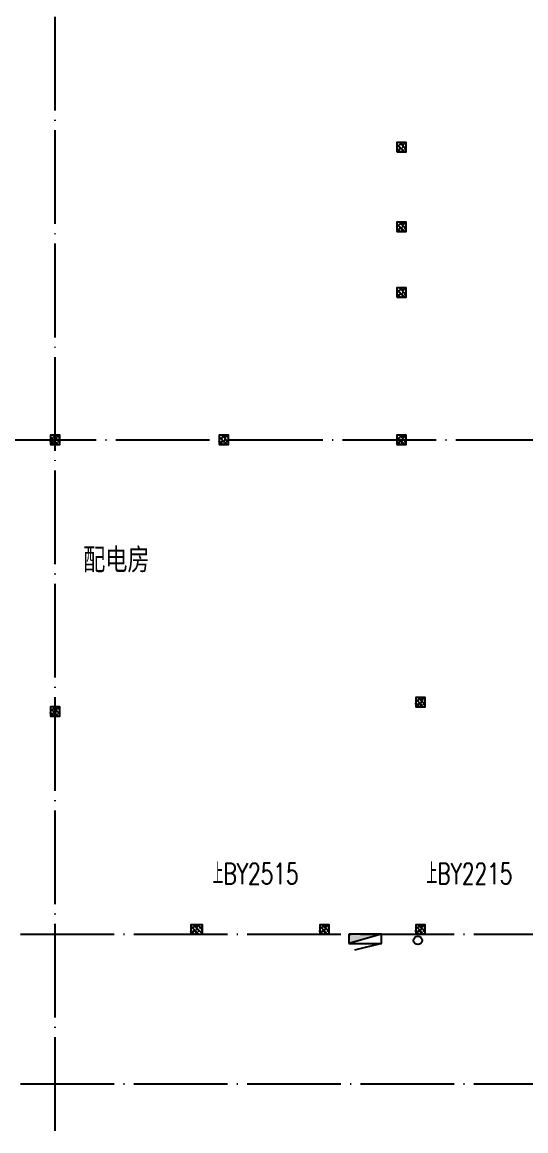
# Model space of a CAD drawing. Extents: x 6843040 to 15500510, y -6507076 to -4940511.
# Drawn here: x 7756494 to 7767250, y -5554702 to -5531034 of the extents above; entities that cross this region are included whole.
import ezdxf

# ---------------------------------------------------------------- set-up
doc = ezdxf.new("R2010")
doc.units = 0
doc.header["$LTSCALE"] = 1000
doc.header["$MEASUREMENT"] = 0
doc.linetypes.add('DOTE', pattern=[2.42, 2, -0.2, 0.02, -0.2])
for name, color, linetype in [('COLUMN', 10, 'Continuous'), ('DOTE', 8, 'DOTE'), ('EQUIP_消火栓', 7, 'Continuous'), ('plan-1', 40, 'Continuous'), ('PUB_HATCH', 8, 'Continuous'), ('PUB_TEXT', 7, 'Continuous'), ('VPIPE-雨水', 4, 'Continuous'), ('WINDOW_TEXT', 7, 'Continuous')]:
    doc.layers.add(name, color=color, linetype=linetype)
doc.styles.add('_HZTXT', font='SIMPLEX', dxfattribs={"width": 0.9, "bigfont": 'HZTXT'})
doc.styles.add('_TCH_WINDOW', font='SIMPLEX', dxfattribs={"height": 3.5, "bigfont": 'GBCBIG'})

# ---------------------------------------------------------------- blocks, each defined once
blk = doc.blocks.new('1GZ')
at = {"layer": 'PUB_HATCH'}
h = blk.add_hatch(dxfattribs=at)
h.set_pattern_fill('钢筋混凝土', color=256, scale=25, angle=90, style=0)
h.set_pattern_definition([(134.999998, (79778.19, -467066.92), (-44.194175, -44.194172), []), (140, (79778.19, -467066.92), (15.68804, 179.315045), [18.75, -206.25]), (85, (79778.19, -467066.92), (-188.048035, -34.68783), [15, -165]), (190.4514, (79779.5, -467051.98), (-172.35988, 144.62735), [15.93505, -175.28553]), (136.1842, (79728.2, -467066.92), (41.37976, 266.81026), [28.125, -309.375]), (186.6356, (79731.64, -467044.69), (-243.52946, 233.66568), [23.90257, -262.92825]), (81.1842, (79728.2, -467066.92), (-243.52964, 233.6655), [22.5, -247.5]), (111, (79740.69, -467041.92), (100.65473, 149.22676), [18.75, -206.25]), (56, (79740.69, -467041.92), (-181.28751, 60.82884), [15, -165]), (161.4514, (79749.08, -467029.48), (-80.63262, 210.05566), [15.93505, -175.28553]), (127.499998, (79778.19, -467066.92), (-83.223463, 3.039967), [0, -163, 0, -167.5, 0, -165.625]), (97.499998, (79778.19, -467066.92), (-98.602926, 65.767388), [0, -95.5, 0, -159.25, 0, -63.125]), (57.499998, (79778.19, -467122.67), (5.638722, 133.455609), [0, -62.5, 0, -195, 0, -258.75]), (47.499998, (79778.19, -467147.67), (-25.02624, 145.796543), [0, -81.25, 0, -129.5, 0, -183.75])])
edge = h.paths.add_edge_path()
edge.add_line((386195, -199585), (385995, -199585))
edge.add_line((386195, -199585), (386195, -199385))
edge.add_line((386195, -199385), (385995, -199385))
edge.add_line((385995, -199385), (385995, -199585))
h = blk.add_hatch(dxfattribs=at)
h.set_pattern_fill('钢筋混凝土', color=256, scale=25, angle=90, style=0)
h.set_pattern_definition([(134.999998, (79778.19, -468766.92), (-44.194175, -44.194172), []), (140, (79778.19, -468766.92), (15.68804, 179.315045), [18.75, -206.25]), (85, (79778.19, -468766.92), (-188.048035, -34.68783), [15, -165]), (190.4514, (79779.5, -468751.98), (-172.35988, 144.62735), [15.93505, -175.28553]), (136.1842, (79728.2, -468766.92), (41.37976, 266.81026), [28.125, -309.375]), (186.6356, (79731.64, -468744.69), (-243.52946, 233.66568), [23.90257, -262.92825]), (81.1842, (79728.2, -468766.92), (-243.52964, 233.6655), [22.5, -247.5]), (111, (79740.69, -468741.92), (100.65473, 149.22676), [18.75, -206.25]), (56, (79740.69, -468741.92), (-181.28751, 60.82884), [15, -165]), (161.4514, (79749.08, -468729.48), (-80.63262, 210.05566), [15.93505, -175.28553]), (127.499998, (79778.19, -468766.92), (-83.223463, 3.039967), [0, -163, 0, -167.5, 0, -165.625]), (97.499998, (79778.19, -468766.92), (-98.602926, 65.767388), [0, -95.5, 0, -159.25, 0, -63.125]), (57.499998, (79778.19, -468822.67), (5.638722, 133.455609), [0, -62.5, 0, -195, 0, -258.75]), (47.499998, (79778.19, -468847.67), (-25.02624, 145.796543), [0, -81.25, 0, -129.5, 0, -183.75])])
edge = h.paths.add_edge_path()
edge.add_line((386195, -201285), (385995, -201285))
edge.add_line((386195, -201285), (386195, -201085))
edge.add_line((386195, -201085), (385995, -201085))
edge.add_line((385995, -201085), (385995, -201285))
h = blk.add_hatch(dxfattribs=at)
h.set_pattern_fill('钢筋混凝土', color=256, scale=25, angle=90, style=0)
h.set_pattern_definition([(134.999998, (79778.19, -470172.1), (-44.194175, -44.194172), []), (140, (79778.19, -470172.1), (15.68804, 179.315045), [18.75, -206.25]), (85, (79778.19, -470172.1), (-188.048035, -34.68783), [15, -165]), (190.4514, (79779.5, -470157.16), (-172.35988, 144.62735), [15.93505, -175.28553]), (136.1842, (79728.2, -470172.1), (41.37976, 266.81026), [28.125, -309.375]), (186.6356, (79731.64, -470149.87), (-243.52946, 233.66568), [23.90257, -262.92825]), (81.1842, (79728.2, -470172.1), (-243.52964, 233.6655), [22.5, -247.5]), (111, (79740.69, -470147.1), (100.65473, 149.22676), [18.75, -206.25]), (56, (79740.69, -470147.1), (-181.28751, 60.82884), [15, -165]), (161.4514, (79749.08, -470134.67), (-80.63262, 210.05566), [15.93505, -175.28553]), (127.499998, (79778.19, -470172.1), (-83.223463, 3.039967), [0, -163, 0, -167.5, 0, -165.625]), (97.499998, (79778.19, -470172.1), (-98.602926, 65.767388), [0, -95.5, 0, -159.25, 0, -63.125]), (57.499998, (79778.19, -470227.85), (5.638722, 133.455609), [0, -62.5, 0, -195, 0, -258.75]), (47.499998, (79778.19, -470252.85), (-25.02624, 145.796543), [0, -81.25, 0, -129.5, 0, -183.75])])
edge = h.paths.add_edge_path()
edge.add_line((386195, -202691), (385995, -202691))
edge.add_line((386195, -202691), (386195, -202491))
edge.add_line((386195, -202491), (385995, -202491))
edge.add_line((385995, -202491), (385995, -202691))
h = blk.add_hatch(dxfattribs=at)
h.set_pattern_fill('钢筋混凝土', color=256, scale=25, angle=90, style=0)
h.set_pattern_definition([(134.999998, (72378.19, -473317.32), (-44.194175, -44.194172), []), (140, (72378.19, -473317.32), (15.68804, 179.315045), [18.75, -206.25]), (85, (72378.19, -473317.32), (-188.048035, -34.68783), [15, -165]), (190.4514, (72379.5, -473302.38), (-172.35988, 144.62735), [15.93505, -175.28553]), (136.1842, (72328.2, -473317.32), (41.37976, 266.81026), [28.125, -309.375]), (186.6356, (72331.64, -473295.09), (-243.52946, 233.66568), [23.90257, -262.92825]), (81.1842, (72328.2, -473317.32), (-243.52964, 233.6655), [22.5, -247.5]), (111, (72340.69, -473292.32), (100.65473, 149.22676), [18.75, -206.25]), (56, (72340.69, -473292.32), (-181.28751, 60.82884), [15, -165]), (161.4514, (72349.08, -473279.88), (-80.63262, 210.05566), [15.93505, -175.28553]), (127.499998, (72378.19, -473317.32), (-83.223463, 3.039967), [0, -163, 0, -167.5, 0, -165.625]), (97.499998, (72378.19, -473317.32), (-98.602926, 65.767388), [0, -95.5, 0, -159.25, 0, -63.125]), (57.499998, (72378.19, -473373.07), (5.638722, 133.455609), [0, -62.5, 0, -195, 0, -258.75]), (47.499998, (72378.19, -473398.07), (-25.02624, 145.796543), [0, -81.25, 0, -129.5, 0, -183.75])])
edge = h.paths.add_edge_path()
edge.add_line((378795, -205836), (378595, -205836))
edge.add_line((378795, -205836), (378795, -205636))
edge.add_line((378795, -205636), (378595, -205636))
edge.add_line((378595, -205636), (378595, -205836))
h = blk.add_hatch(dxfattribs=at)
h.set_pattern_fill('钢筋混凝土', color=256, scale=25, angle=90, style=0)
h.set_pattern_definition([(134.999998, (75983.46, -473317.32), (-44.194175, -44.194172), []), (140, (75983.46, -473317.32), (15.68804, 179.315045), [18.75, -206.25]), (85, (75983.46, -473317.32), (-188.048035, -34.68783), [15, -165]), (190.4514, (75984.77, -473302.38), (-172.35988, 144.62735), [15.93505, -175.28553]), (136.1842, (75933.46, -473317.32), (41.37976, 266.81026), [28.125, -309.375]), (186.6356, (75936.9, -473295.09), (-243.52946, 233.66568), [23.90257, -262.92825]), (81.1842, (75933.46, -473317.32), (-243.52964, 233.6655), [22.5, -247.5]), (111, (75945.96, -473292.32), (100.65473, 149.22676), [18.75, -206.25]), (56, (75945.96, -473292.32), (-181.28751, 60.82884), [15, -165]), (161.4514, (75954.35, -473279.88), (-80.63262, 210.05566), [15.93505, -175.28553]), (127.499998, (75983.46, -473317.32), (-83.223463, 3.039967), [0, -163, 0, -167.5, 0, -165.625]), (97.499998, (75983.46, -473317.32), (-98.602926, 65.767388), [0, -95.5, 0, -159.25, 0, -63.125]), (57.499998, (75983.46, -473373.07), (5.638722, 133.455609), [0, -62.5, 0, -195, 0, -258.75]), (47.499998, (75983.46, -473398.07), (-25.02624, 145.796543), [0, -81.25, 0, -129.5, 0, -183.75])])
edge = h.paths.add_edge_path()
edge.add_line((382400, -205836), (382200, -205836))
edge.add_line((382400, -205836), (382400, -205636))
edge.add_line((382400, -205636), (382200, -205636))
edge.add_line((382200, -205636), (382200, -205836))
h = blk.add_hatch(dxfattribs=at)
h.set_pattern_fill('钢筋混凝土', color=256, scale=25, angle=90, style=0)
h.set_pattern_definition([(134.999998, (79778.19, -473317.32), (-44.194175, -44.194172), []), (140, (79778.19, -473317.32), (15.68804, 179.315045), [18.75, -206.25]), (85, (79778.19, -473317.32), (-188.048035, -34.68783), [15, -165]), (190.4514, (79779.5, -473302.38), (-172.35988, 144.62735), [15.93505, -175.28553]), (136.1842, (79728.2, -473317.32), (41.37976, 266.81026), [28.125, -309.375]), (186.6356, (79731.64, -473295.09), (-243.52946, 233.66568), [23.90257, -262.92825]), (81.1842, (79728.2, -473317.32), (-243.52964, 233.6655), [22.5, -247.5]), (111, (79740.69, -473292.32), (100.65473, 149.22676), [18.75, -206.25]), (56, (79740.69, -473292.32), (-181.28751, 60.82884), [15, -165]), (161.4514, (79749.08, -473279.88), (-80.63262, 210.05566), [15.93505, -175.28553]), (127.499998, (79778.19, -473317.32), (-83.223463, 3.039967), [0, -163, 0, -167.5, 0, -165.625]), (97.499998, (79778.19, -473317.32), (-98.602926, 65.767388), [0, -95.5, 0, -159.25, 0, -63.125]), (57.499998, (79778.19, -473373.07), (5.638722, 133.455609), [0, -62.5, 0, -195, 0, -258.75]), (47.499998, (79778.19, -473398.07), (-25.02624, 145.796543), [0, -81.25, 0, -129.5, 0, -183.75])])
edge = h.paths.add_edge_path()
edge.add_line((386195, -205836), (385995, -205836))
edge.add_line((386195, -205836), (386195, -205636))
edge.add_line((386195, -205636), (385995, -205636))
edge.add_line((385995, -205636), (385995, -205836))
h = blk.add_hatch(dxfattribs=at)
h.set_pattern_fill('钢筋混凝土', color=256, scale=25, angle=90, style=0)
h.set_pattern_definition([(134.999998, (80178.19, -478917.32), (-44.194175, -44.194172), []), (140, (80178.19, -478917.32), (15.68804, 179.315045), [18.75, -206.25]), (85, (80178.19, -478917.32), (-188.048035, -34.68783), [15, -165]), (190.4514, (80179.5, -478902.38), (-172.35988, 144.62735), [15.93505, -175.28553]), (136.1842, (80128.2, -478917.32), (41.37976, 266.81026), [28.125, -309.375]), (186.6356, (80131.64, -478895.09), (-243.52946, 233.66568), [23.90257, -262.92825]), (81.1842, (80128.2, -478917.32), (-243.52964, 233.6655), [22.5, -247.5]), (111, (80140.69, -478892.32), (100.65473, 149.22676), [18.75, -206.25]), (56, (80140.69, -478892.32), (-181.28751, 60.82884), [15, -165]), (161.4514, (80149.08, -478879.88), (-80.63262, 210.05566), [15.93505, -175.28553]), (127.499998, (80178.19, -478917.32), (-83.223463, 3.039967), [0, -163, 0, -167.5, 0, -165.625]), (97.499998, (80178.19, -478917.32), (-98.602926, 65.767388), [0, -95.5, 0, -159.25, 0, -63.125]), (57.499998, (80178.19, -478973.07), (5.638722, 133.455609), [0, -62.5, 0, -195, 0, -258.75]), (47.499998, (80178.19, -478998.07), (-25.02624, 145.796543), [0, -81.25, 0, -129.5, 0, -183.75])])
edge = h.paths.add_edge_path()
edge.add_line((386595, -211436), (386395, -211436))
edge.add_line((386595, -211436), (386595, -211236))
edge.add_line((386595, -211236), (386395, -211236))
edge.add_line((386395, -211236), (386395, -211436))
h = blk.add_hatch(dxfattribs=at)
h.set_pattern_fill('钢筋混凝土', color=256, scale=25, angle=90, style=0)
h.set_pattern_definition([(134.999998, (72378.19, -479116.92), (-44.194175, -44.194172), []), (140, (72378.19, -479116.92), (15.68804, 179.315045), [18.75, -206.25]), (85, (72378.19, -479116.92), (-188.048035, -34.68783), [15, -165]), (190.4514, (72379.5, -479101.98), (-172.35988, 144.62735), [15.93505, -175.28553]), (136.1842, (72328.2, -479116.92), (41.37976, 266.81026), [28.125, -309.375]), (186.6356, (72331.64, -479094.69), (-243.52946, 233.66568), [23.90257, -262.92825]), (81.1842, (72328.2, -479116.92), (-243.52964, 233.6655), [22.5, -247.5]), (111, (72340.69, -479091.92), (100.65473, 149.22676), [18.75, -206.25]), (56, (72340.69, -479091.92), (-181.28751, 60.82884), [15, -165]), (161.4514, (72349.08, -479079.48), (-80.63262, 210.05566), [15.93505, -175.28553]), (127.499998, (72378.19, -479116.92), (-83.223463, 3.039967), [0, -163, 0, -167.5, 0, -165.625]), (97.499998, (72378.19, -479116.92), (-98.602926, 65.767388), [0, -95.5, 0, -159.25, 0, -63.125]), (57.499998, (72378.19, -479172.67), (5.638722, 133.455609), [0, -62.5, 0, -195, 0, -258.75]), (47.499998, (72378.19, -479197.67), (-25.02624, 145.796543), [0, -81.25, 0, -129.5, 0, -183.75])])
edge = h.paths.add_edge_path()
edge.add_line((378795, -211635), (378595, -211635))
edge.add_line((378795, -211635), (378795, -211435))
edge.add_line((378795, -211435), (378595, -211435))
edge.add_line((378595, -211435), (378595, -211635))
h = blk.add_hatch(dxfattribs=at)
h.set_pattern_fill('钢筋混凝土', color=256, scale=25, angle=90, style=0)
h.set_pattern_definition([(134.999998, (75378.19, -483766.92), (-44.194175, -44.194172), []), (140, (75378.19, -483766.92), (15.68804, 179.315045), [18.75, -206.25]), (85, (75378.19, -483766.92), (-188.048035, -34.68783), [15, -165]), (190.4514, (75379.5, -483751.98), (-172.35988, 144.62735), [15.93505, -175.28553]), (136.1842, (75328.2, -483766.92), (41.37976, 266.81026), [28.125, -309.375]), (186.6356, (75331.64, -483744.69), (-243.52946, 233.66568), [23.90257, -262.92825]), (81.1842, (75328.2, -483766.92), (-243.52964, 233.6655), [22.5, -247.5]), (111, (75340.69, -483741.92), (100.65473, 149.22676), [18.75, -206.25]), (56, (75340.69, -483741.92), (-181.28751, 60.82884), [15, -165]), (161.4514, (75349.08, -483729.48), (-80.63262, 210.05566), [15.93505, -175.28553]), (127.499998, (75378.19, -483766.92), (-83.223463, 3.039967), [0, -163, 0, -167.5, 0, -165.625]), (97.499998, (75378.19, -483766.92), (-98.602926, 65.767388), [0, -95.5, 0, -159.25, 0, -63.125]), (57.499998, (75378.19, -483822.67), (5.638722, 133.455609), [0, -62.5, 0, -195, 0, -258.75]), (47.499998, (75378.19, -483847.67), (-25.02624, 145.796543), [0, -81.25, 0, -129.5, 0, -183.75])])
edge = h.paths.add_edge_path()
edge.add_line((381845, -216285), (381595, -216285))
edge.add_line((381845, -216285), (381845, -216085))
edge.add_line((381845, -216085), (381595, -216085))
edge.add_line((381595, -216085), (381595, -216285))
h = blk.add_hatch(dxfattribs=at)
h.set_pattern_fill('钢筋混凝土', color=256, scale=25, angle=90, style=0)
h.set_pattern_definition([(134.999998, (78128.19, -483766.92), (-44.194175, -44.194172), []), (140, (78128.19, -483766.92), (15.68804, 179.315045), [18.75, -206.25]), (85, (78128.19, -483766.92), (-188.048035, -34.68783), [15, -165]), (190.4514, (78129.5, -483751.98), (-172.35988, 144.62735), [15.93505, -175.28553]), (136.1842, (78078.2, -483766.92), (41.37976, 266.81026), [28.125, -309.375]), (186.6356, (78081.64, -483744.69), (-243.52946, 233.66568), [23.90257, -262.92825]), (81.1842, (78078.2, -483766.92), (-243.52964, 233.6655), [22.5, -247.5]), (111, (78090.69, -483741.92), (100.65473, 149.22676), [18.75, -206.25]), (56, (78090.69, -483741.92), (-181.28751, 60.82884), [15, -165]), (161.4514, (78099.08, -483729.48), (-80.63262, 210.05566), [15.93505, -175.28553]), (127.499998, (78128.19, -483766.92), (-83.223463, 3.039967), [0, -163, 0, -167.5, 0, -165.625]), (97.499998, (78128.19, -483766.92), (-98.602926, 65.767388), [0, -95.5, 0, -159.25, 0, -63.125]), (57.499998, (78128.19, -483822.67), (5.638722, 133.455609), [0, -62.5, 0, -195, 0, -258.75]), (47.499998, (78128.19, -483847.67), (-25.02624, 145.796543), [0, -81.25, 0, -129.5, 0, -183.75])])
edge = h.paths.add_edge_path()
edge.add_line((384545, -216285), (384345, -216285))
edge.add_line((384545, -216285), (384545, -216085))
edge.add_line((384545, -216085), (384345, -216085))
edge.add_line((384345, -216085), (384345, -216285))
h = blk.add_hatch(dxfattribs=at)
h.set_pattern_fill('钢筋混凝土', color=256, scale=25, angle=90, style=0)
h.set_pattern_definition([(134.999998, (80178.19, -483766.92), (-44.194175, -44.194172), []), (140, (80178.19, -483766.92), (15.68804, 179.315045), [18.75, -206.25]), (85, (80178.19, -483766.92), (-188.048035, -34.68783), [15, -165]), (190.4514, (80179.5, -483751.98), (-172.35988, 144.62735), [15.93505, -175.28553]), (136.1842, (80128.2, -483766.92), (41.37976, 266.81026), [28.125, -309.375]), (186.6356, (80131.64, -483744.69), (-243.52946, 233.66568), [23.90257, -262.92825]), (81.1842, (80128.2, -483766.92), (-243.52964, 233.6655), [22.5, -247.5]), (111, (80140.69, -483741.92), (100.65473, 149.22676), [18.75, -206.25]), (56, (80140.69, -483741.92), (-181.28751, 60.82884), [15, -165]), (161.4514, (80149.08, -483729.48), (-80.63262, 210.05566), [15.93505, -175.28553]), (127.499998, (80178.19, -483766.92), (-83.223463, 3.039967), [0, -163, 0, -167.5, 0, -165.625]), (97.499998, (80178.19, -483766.92), (-98.602926, 65.767388), [0, -95.5, 0, -159.25, 0, -63.125]), (57.499998, (80178.19, -483822.67), (5.638722, 133.455609), [0, -62.5, 0, -195, 0, -258.75]), (47.499998, (80178.19, -483847.67), (-25.02624, 145.796543), [0, -81.25, 0, -129.5, 0, -183.75])])
edge = h.paths.add_edge_path()
edge.add_line((386595, -216285), (386395, -216285))
edge.add_line((386595, -216285), (386595, -216085))
edge.add_line((386595, -216085), (386395, -216085))
edge.add_line((386395, -216085), (386395, -216285))
at = {"layer": 'COLUMN'}
for points in [[(385995, -199585), (386195, -199585), (386195, -199385), (385995, -199385)], [(385995, -201285), (386195, -201285), (386195, -201085), (385995, -201085)], [(385995, -202691), (386195, -202691), (386195, -202491), (385995, -202491)], [(378595, -205836), (378795, -205836), (378795, -205636), (378595, -205636)], [(382200, -205836), (382400, -205836), (382400, -205636), (382200, -205636)], [(385995, -205836), (386195, -205836), (386195, -205636), (385995, -205636)], [(386395, -211436), (386595, -211436), (386595, -211236), (386395, -211236)], [(378595, -211635), (378795, -211635), (378795, -211435), (378595, -211435)], [(381595, -216285), (381845, -216285), (381845, -216085), (381595, -216085)], [(384345, -216285), (384545, -216285), (384545, -216085), (384345, -216085)], [(386395, -216285), (386595, -216285), (386595, -216085), (386395, -216085)]]:
    blk.add_lwpolyline(points, close=True, dxfattribs=at)
blk = doc.blocks.new('$TWTSYS$00000508')
for p, q in [((-0.5, 0.5), (0.324, 1.224)), ((-0.5, 0.5), (-0.5, -0.5)), ((-0.5, -0.5), (0.5, 0.5)), ((0.5, 0.5), (-0.5, 0.5)), ((0.5, -0.5), (0.5, 0.5)), ((-0.5, -0.5), (0.5, -0.5))]:
    blk.add_line(p, q)
blk.add_solid([(0.5, -0.5), (0.5, 0.5), (-0.5, -0.5)])
blk = doc.blocks.new('一层排水消防0922')
at = {"layer": 'VPIPE-雨水'}
blk.add_circle((7764943, -5550637), 90, dxfattribs=at)
at = {"layer": 'EQUIP_消火栓', "xscale": 700, "yscale": 200, "zscale": 700, "rotation": 179.9999949910436}
blk.add_blockref('$TWTSYS$00000508', (7763818, -5550602), dxfattribs=at)

msp = doc.modelspace()

# ---------------------------------------------------------------- linework, layer by layer
at = {"layer": 'DOTE'}
for p, q in [((7757197.4, -5554702), (7757197.4, -5485702.5)), ((7746397.4, -5539952.4), (7767997.4, -5539952.4)), ((7640299.5, -5550502), (7781238.3, -5550502)), ((7640299.5, -5553702), (7781238.3, -5553702))]:
    msp.add_line(p, q, dxfattribs=at)

# ---------------------------------------------------------------- block references
msp.add_blockref('1GZ', (7378502.9, -5334216.6))
at = {"layer": 'plan-1'}
msp.add_blockref('一层排水消防0922', (0, 0), dxfattribs=at)

# ---------------------------------------------------------------- texts
at = {"layer": 'PUB_TEXT', "style": '_HZTXT', "width": 0.9}
msp.add_text('配电房', height=525, dxfattribs=at).set_placement((7757797.5, -5542782))
at = {"layer": 'WINDOW_TEXT', "style": '_TCH_WINDOW', "width": 0.705882}
for s, p in [('上BY2515', (7760563, -5549434)), ('上BY2215', (7765130.3, -5549434))]:
    msp.add_text(s, height=446.25, dxfattribs=at).set_placement(p)

doc.saveas('drawing.dxf')
